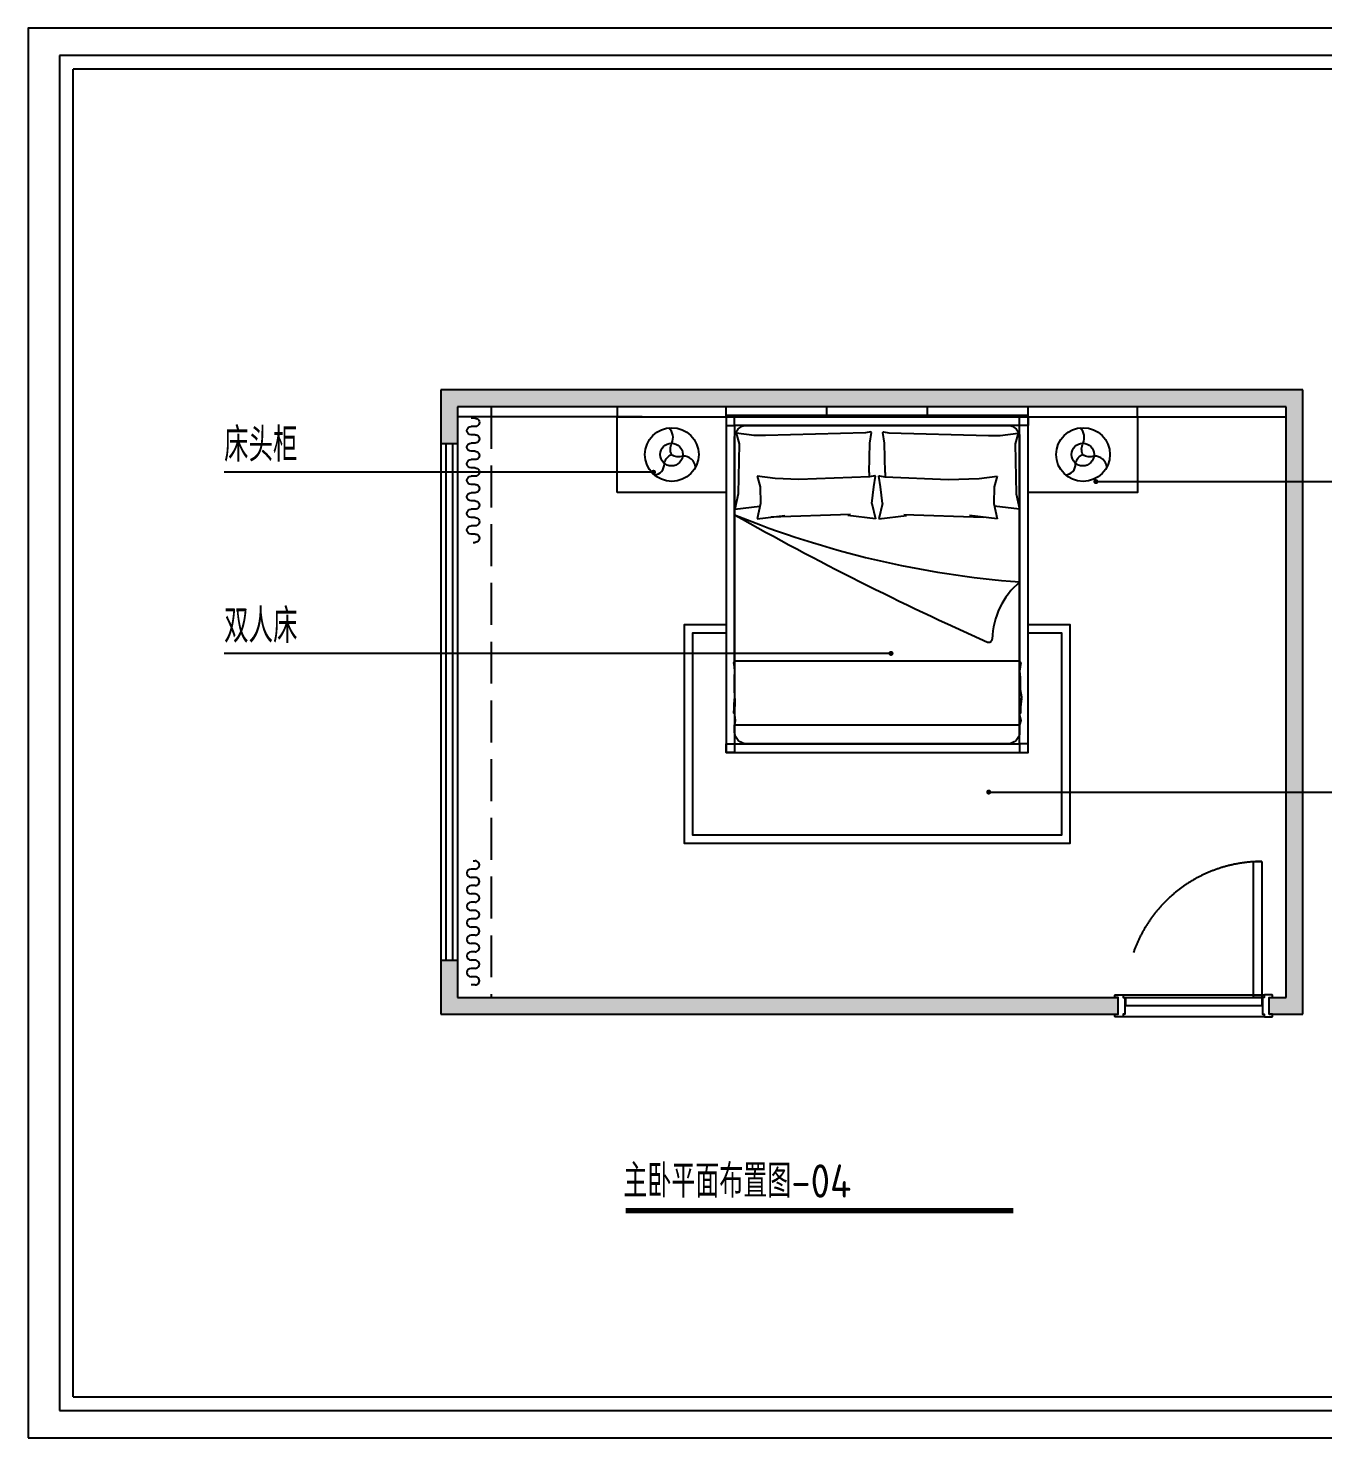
# Model space of a CAD drawing. Extents: x 23971 to 232415, y -48119 to 67869.
# Drawn here: x 220535 to 228247, y 33914 to 42314 of the extents above; entities that cross this region are included whole.
import ezdxf

# ---------------------------------------------------------------- set-up
doc = ezdxf.new("R2010")
doc.units = 0
doc.header["$LTSCALE"] = 1000
doc.header["$MEASUREMENT"] = 0
for name, pattern in [('DASH', [0.35, 0.25, -0.1]), ('DASHED', [0.75, 0.5, -0.25]), ('HIDDEN5', [0.08, 0.04, -0.04])]:
    doc.linetypes.add(name, pattern=pattern)
for name, color, linetype in [('A-rc 混凝土墙', 255, 'Continuous'), ('A-WINDOW-门窗', 153, 'Continuous'), ('D-door门', 42, 'Continuous'), ('D-门套', 42, 'Continuous'), ('DIM_SYMB', 3, 'Continuous'), ('DS-DRAPERY', 32, 'Continuous'), ('PM-家具', 146, 'Continuous'), ('PUB_DIM', 3, 'Continuous'), ('PUB_TEXT', 7, 'Continuous'), ('T-text 文字说明', 42, 'Continuous'), ('WALL', 9, 'Continuous'), ('WINDOW', 4, 'Continuous'), ('活动家具', 7, 'Continuous')]:
    doc.layers.add(name, color=color, linetype=linetype)
doc.styles.add('_TCH_DIM', font='SIMPLEX', dxfattribs={"bigfont": 'GBCBIG'})
doc.styles.get("Standard").update_dxf_attribs({"font": 'gbenor.shx', "bigfont": 'gbcbig.shx'})
doc.dimstyles.new('ISO-25', dxfattribs={"dimtxt": 2.5, "dimasz": 2.5, "dimexe": 1.25, "dimexo": 0.625, "dimtad": 1, "dimtxsty": 'Standard', "dimcen": 2.5, "dimadec": 0, "dimazin": 0, "dimtfac": 1, "dimtmove": 0, "dimatfit": 3, "dimfxl": 1, "dimarcsym": 0})

# ---------------------------------------------------------------- blocks, each defined once
blk = doc.blocks.new('dgdfgf45242')
at = {"layer": 'A-WINDOW-门窗', "color": 250, "linetype": 'DASHED', "ltscale": 2}
for points in [[(19048.8, 7603.3), (19892.8, 7603.3)], [(19892.8, 7473.3), (19048.8, 7473.3)]]:
    blk.add_lwpolyline(points, dxfattribs=at)
at = {"layer": 'A-WINDOW-门窗', "color": 250, "linetype": 'DASHED', "ltscale": 2, "elevation": 0}
blk.add_lwpolyline([(19115.8, 6678.3), (19065.8, 6678.3), (19065.8, 7488.3), (19115.8, 7488.3), (19115.8, 7478.3), (19115.8, 7478.3), (19115.8, 6688.3), (19115.8, 6688.3), (19115.8, 6678.3)], dxfattribs=at)
at = {"layer": 'A-WINDOW-门窗', "color": 250, "linetype": 'DASHED', "ltscale": 2}
blk.add_arc((19065.8, 7488.3, 0), 810, 270, 0, dxfattribs=at)
at = {"layer": 'D-door门', "ltscale": 0.5, "elevation": 0}
blk.add_lwpolyline([(19875.8, 7538.3), (19875.8, 7488.3), (19065.8, 7488.3), (19065.8, 7538.3), (19075.8, 7538.3), (19075.8, 7538.3), (19865.8, 7538.3), (19865.8, 7538.3), (19875.8, 7538.3)], dxfattribs=at)
at = {"layer": 'D-门套', "lineweight": 25}
for points in [[(19000.8, 7488.3), (19000.8, 7475.3), (19002.8, 7473.3), (19048.8, 7473.3), (19050.8, 7475.3), (19050.8, 7488.3), (19060.8, 7488.3), (19060.8, 7588.3), (19050.8, 7588.3), (19050.8, 7601.3), (19048.8, 7603.3), (19002.8, 7603.3), (19000.8, 7601.3), (19000.8, 7588.3), (19020.8, 7588.3), (19020.8, 7488.3), (19000.8, 7488.3)], [(19940.8, 7488.3), (19940.8, 7475.3), (19938.8, 7473.3), (19892.8, 7473.3), (19890.8, 7475.3), (19890.8, 7488.3), (19880.8, 7488.3), (19880.8, 7588.3), (19890.8, 7588.3), (19890.8, 7601.3), (19892.8, 7603.3), (19938.8, 7603.3), (19940.8, 7601.3), (19940.8, 7588.3), (19920.8, 7588.3), (19920.8, 7488.3), (19940.8, 7488.3)]]:
    blk.add_lwpolyline(points, dxfattribs=at)
blk = doc.blocks.new('40kuang')
at = {"color": 251}
for p, q in [((-169558.1, 36672.9), (-181089.5, 36672.9)), ((-181089.5, 36672.9), (-181089.5, 28598.2)), ((-181089.5, 28598.2), (-169558.1, 28598.2))]:
    blk.add_line(p, q, dxfattribs=at)
for p, q in [((-169639.4, 36591.5), (-181008.2, 36591.5)), ((-181008.2, 28679.5), (-181008.2, 36591.5)), ((-181008.2, 28679.5), (-169639.4, 28679.5))]:
    blk.add_line(p, q)
blk.add_lwpolyline([(-181275.4, 28435.5), (-169395.4, 28435.5), (-169395.4, 36835.5), (-181275.4, 36835.5)], close=True)
blk = doc.blocks.new('B14-1')
for p, q in [((-933, 124), (-933, 148)), ((-837, 148), (-837, 100)), ((-741, 148), (-741, 100)), ((-645, 148), (-645, 100)), ((-549, 148), (-549, 100)), ((-453, 148), (-453, 100)), ((-357, 148), (-357, 100)), ((-261, 148), (-261, 100)), ((-165, 148), (-165, 100)), ((-69, 148), (-69, 100)), ((27, 148), (27, 100)), ((123, 148), (123, 100)), ((219, 148), (219, 100)), ((315, 148), (315, 100)), ((411, 148), (411, 100)), ((507, 148), (507, 100))]:
    blk.add_line(p, q)
blk.add_lwpolyline([(-933, 124, 0, 0, 0), (-1137, 124, 90, 0, 0), (-1245, 124, 0, 0, 0)], format="xyseb")
for centre, start, end in [((-885, 148), 360, 180.0002), ((-693, 148), 360, 180.0002), ((-501, 148), 360, 180.0002), ((-309, 148), 360, 180.0002), ((-117, 148), 360, 180.0002), ((75, 148), 0, 180.0002), ((267, 148), 0, 180.0002), ((459, 148), 0, 180.0002), ((-789, 100), 180, 360), ((-597, 100), 180, 360), ((-405, 100), 180, 360), ((-213, 100), 180, 360), ((-21, 100), 180, 0), ((171, 100), 180, 0), ((363, 100), 180, 0)]:
    blk.add_arc(centre, 48, start, end)
blk = doc.blocks.new('次卧1800床')
at = {"color": 251, "linetype": 'HIDDEN5', "lineweight": -2}
for p, q in [((19608.2, -30071.6), (19575.5, -30077.8)), ((19608.2, -30071.6), (19575.5, -30077.8)), ((19610.7, -30072.5), (19608.2, -30071.6)), ((19610.7, -30072.5), (19608.2, -30071.6)), ((19632.8, -30072.5), (19635.4, -30071.6)), ((19632.8, -30072.5), (19635.4, -30071.6)), ((19635.4, -30071.6), (19668, -30077.8)), ((19635.4, -30071.6), (19668, -30077.8)), ((19611.3, -30075), (19610.7, -30072.5)), ((19611.3, -30075), (19610.7, -30072.5)), ((19632.2, -30075), (19632.8, -30072.5)), ((19632.2, -30075), (19632.8, -30072.5))]:
    blk.add_line(p, q, dxfattribs=at)
at = {"color": 251, "linetype": 'Continuous', "lineweight": -2}
for p, q in [((19014.4, -30087.8), (18907.1, -30073.8)), ((18907.1, -30073.8), (18924.4, -30137.9)), ((19014.4, -30087.8), (18907.1, -30073.8)), ((18907.1, -30073.8), (18924.4, -30137.9)), ((18924.4, -30137.9), (18927.3, -30236.4)), ((18924.4, -30137.9), (18927.3, -30236.4)), ((19154.5, -30093.5), (19014.4, -30087.8)), ((19154.5, -30093.5), (19014.4, -30087.8)), ((19575.5, -30077.8), (19154.5, -30093.5)), ((19575.5, -30077.8), (19154.5, -30093.5)), ((19590.8, -30236.4), (19602.1, -30138.4)), ((19590.8, -30236.4), (19602.1, -30138.4)), ((19602.1, -30138.4), (19611.3, -30075)), ((19602.1, -30138.4), (19611.3, -30075)), ((19641.4, -30138.4), (19632.2, -30075)), ((19641.4, -30138.4), (19632.2, -30075)), ((19652.7, -30236.4), (19641.4, -30138.4)), ((19652.7, -30236.4), (19641.4, -30138.4)), ((19668, -30077.8), (20047, -30093.5)), ((19668, -30077.8), (20047, -30093.5)), ((20047, -30093.5), (20229.1, -30087.8)), ((20047, -30093.5), (20229.1, -30087.8)), ((20229.1, -30087.8), (20336.4, -30073.8)), ((20229.1, -30087.8), (20336.4, -30073.8)), ((20319.1, -30137.9), (20316.2, -30236.4)), ((20319.1, -30137.9), (20316.2, -30236.4)), ((20336.4, -30073.8), (20319.1, -30137.9)), ((20336.4, -30073.8), (20319.1, -30137.9)), ((18927.3, -30236.4), (18907.1, -30327.8)), ((18927.3, -30236.4), (18907.1, -30327.8)), ((19590.8, -30236.4), (19611, -30327.8)), ((19590.8, -30236.4), (19611, -30327.8)), ((19652.7, -30236.4), (19632.5, -30327.8)), ((19652.7, -30236.4), (19632.5, -30327.8)), ((20316.2, -30236.4), (20336.4, -30327.8)), ((20316.2, -30236.4), (20336.4, -30327.8)), ((18907.1, -30327.8), (19071.1, -30309)), ((18907.1, -30327.8), (19071.1, -30309)), ((19462.5, -30302.7), (18989.1, -30318.4)), ((19462.5, -30302.7), (18989.1, -30318.4)), ((19611, -30327.8), (19447, -30309)), ((19611, -30327.8), (19447, -30309)), ((19632.5, -30327.8), (19796.5, -30309)), ((19632.5, -30327.8), (19796.5, -30309)), ((19781, -30302.7), (20254.4, -30318.4)), ((19781, -30302.7), (20254.4, -30318.4)), ((20336.4, -30327.8), (20172.4, -30309)), ((20336.4, -30327.8), (20172.4, -30309)), ((18772.8, -31555.7), (20470.7, -31555.8))]:
    blk.add_line(p, q, dxfattribs=at)
at = {"color": 251}
for points in [[(18772.8, -29771.3), (18772.8, -29720.5), (18722, -29720.5), (18722, -29771.3)], [(20470.8, -29771.3), (20470.8, -29720.5), (20521.6, -29720.5), (20521.6, -29771.3)], [(18772.8, -31669.7), (18772.8, -31720.5), (18722, -31720.5), (18722, -31669.7)], [(20470.8, -31669.7), (20470.8, -31720.5), (20521.6, -31720.5), (20521.6, -31669.7)]]:
    blk.add_lwpolyline(points, close=True, dxfattribs=at)
blk.add_lwpolyline([(18722, -29720.5), (18722, -31720.5), (20521.6, -31720.5), (20521.6, -29720.5)], close=True)
for points in [[(20470.8, -31174.7), (20470.8, -29771.3), (18772.8, -29771.3), (18772.8, -31174.5)], [(18772.8, -31174.5), (18772.8, -31669.7), (20470.8, -31669.7), (20470.8, -31174.7)]]:
    blk.add_lwpolyline(points)
at = {"linetype": 'Continuous', "lineweight": -2}
for points in [[(18772.8, -31174.5), (18772.8, -29844.3, -0.414214), (18845.8, -29771.3), (20397.7, -29771.3, -0.414214), (20470.8, -29844.3), (20470.8, -31174.7)], [(20470.7, -31555.8), (20470.8, -31596.7, -0.414214), (20397.7, -31669.7), (18845.8, -31669.7, -0.414214), (18772.8, -31596.7), (18772.8, -31555.7)]]:
    blk.add_lwpolyline(points, format="xyb", dxfattribs=at)
at = {"color": 251, "linetype": 'Continuous', "lineweight": -2}
for points in [[(19574.9, -30052.7), (19578.1, -29877.4), (19587.4, -29814), (19586.7, -29811.5), (19584.2, -29810.6), (19551.6, -29816.7), (18957.5, -29832.4), (18889.8, -29830.9), (18782.5, -29816.9), (18799.9, -29881), (18794.1, -30179), (18773.8, -30270.3), (18923.6, -30253.2)], [(19574.9, -30052.7), (19578.1, -29877.4), (19587.4, -29814), (19586.7, -29811.5), (19584.2, -29810.6), (19551.6, -29816.7), (18957.5, -29832.4), (18889.8, -29830.9), (18782.5, -29816.9), (18799.9, -29881), (18794.1, -30179), (18773.8, -30270.3), (18923.6, -30253.2)], [(19668.6, -30052.7), (19665.4, -29877.4), (19656.1, -29814), (19656.8, -29811.5), (19659.3, -29810.6), (19691.9, -29816.7), (20286, -29832.4), (20353.7, -29830.9), (20461, -29816.9), (20443.6, -29881), (20449.4, -30179), (20469.7, -30270.3), (20319.9, -30253.2)], [(19668.6, -30052.7), (19665.4, -29877.4), (19656.1, -29814), (19656.8, -29811.5), (19659.3, -29810.6), (19691.9, -29816.7), (20286, -29832.4), (20353.7, -29830.9), (20461, -29816.9), (20443.6, -29881), (20449.4, -30179), (20469.7, -30270.3), (20319.9, -30253.2)], [(19574.9, -30052.7), (19574.3, -30077.9)], [(19574.9, -30052.7), (19574.3, -30077.9)], [(19668.6, -30052.7), (19669.2, -30077.9)], [(19668.6, -30052.7), (19669.2, -30077.9)], [(18772.8, -31174.5), (18766.1, -31186.1), (18769.6, -31210.4), (18772.8, -31236.9), (18769.1, -31274.3), (18769.1, -31346.2), (18772.8, -31389.6), (18767.5, -31433.1), (18767.5, -31486), (18773.8, -31399.1), (18772.8, -31497.1), (18776.2, -31531), (18772.8, -31555.7)], [(18772.8, -31174.5), (20470.8, -31174.7), (20477.4, -31186.2), (20474, -31210.5), (20470.8, -31237), (20474.5, -31274.4), (20474.5, -31346.3), (20481.9, -31389.7), (20476, -31433.3), (20476, -31486.1), (20480.9, -31399.2), (20470.7, -31497.2), (20478.4, -31531.1), (20470.7, -31555.8)]]:
    blk.add_lwpolyline(points, dxfattribs=at)
for centre, radius, start, end in [((27437.9, -14952.9), 17628.1, 240.55739, 246.04368), ((20899.4, -25085.3), 5635.7, 247.83041, 265.64572), ((27437.9, -14952.9), 17628.1, 240.55739, 246.04368), ((20899.4, -25085.3), 5635.7, 247.83041, 265.64572), ((20766.8, -31056.7), 459.5, 129.99691, 178.55401), ((20766.8, -31056.7), 459.5, 129.99691, 178.55401), ((20287.5, -31043.9), 20, 248.33224, 356.49135), ((20287.5, -31043.9), 20, 248.33224, 356.49135)]:
    blk.add_arc(centre, radius, start, end, dxfattribs=at)
blk = doc.blocks.new('chuangtougui01')
at = {"layer": 'PM-家具'}
blk.add_lwpolyline([(188909.7, 44354.7), (188909.7, 44804.7), (189559.7, 44804.7), (189559.7, 44354.7)], close=True, dxfattribs=at)
at = {"layer": 'PM-家具', "color": 251}
for points in [[(189234.7, 44579.7, -0.228099), (189236.3, 44647.2, 0.317646), (189218.9, 44738.8)], [(189131.9, 44458.5, 0.398826), (189191.7, 44525, -0.069197), (189192.5, 44531.8, -0.240714), (189234.7, 44579.7, 0.240714)], [(189377.6, 44504.7, 0.414712), (189301.5, 44570, -0.258086), (189234.7, 44579.7)]]:
    blk.add_lwpolyline(points, format="xyb", dxfattribs=at)
at = {"layer": 'PM-家具'}
blk.add_circle((189236.3, 44579.7), 160, dxfattribs=at)
at = {"layer": 'PM-家具', "color": 251}
blk.add_circle((189234.7, 44579.7), 67.5, dxfattribs=at)

msp = doc.modelspace()

# ---------------------------------------------------------------- hatches: boundary and pattern name
at = {"layer": '活动家具'}
h = msp.add_hatch(dxfattribs=at)
h.set_pattern_fill('钢筋混凝土', color=251, scale=10, angle=180)
h.set_pattern_definition([(225, (336821.013, 49020.184), (17.6776695, -17.6776695), []), (230, (336821.013, 49020.184), (-71.726018, 6.275213), [7.5, -82.5]), (175, (336821.01, 49020.184), (13.875133, -75.219213), [6, -66]), (280.4514, (336815.036, 49020.71), (-57.85094, -68.943954), [6.37402, -70.11421]), (226.1842, (336821.01, 49000.18), (-106.724105, 16.5519), [11.25, -123.75]), (276.6356, (336812.12, 49001.56), (-93.46627, -97.41179), [9.56103, -105.1713]), (171.1842, (336821.01, 49000.18), (-93.46619, -97.41186), [9, -99]), (201, (336811.013, 49005.184), (-59.690705, 40.26189), [7.5, -82.5]), (146, (336811.01, 49005.184), (-24.331533, -72.515005), [6, -66]), (251.4514, (336806.04, 49008.54), (-84.022263, -32.25305), [6.37402, -70.11421]), (217.5, (336821.013, 49020.184), (-1.2159855, -33.2893854), [0, -65.2, 0, -67, 0, -66.25]), (187.5, (336821.013, 49020.184), (-26.306954, -39.441171), [0, -38.2, 0, -63.7, 0, -25.25]), (147.5, (336843.313, 49020.184), (-53.3822436, 2.255487), [0, -25, 0, -78, 0, -103.5]), (137.5, (336853.313, 49020.184), (-58.318617, -10.010498), [0, -32.5, 0, -51.8, 0, -73.5])])
h.paths.add_polyline_path([(228128.4, 40158.5), (222992.4, 40158.5), (222992.4, 39838.5), (223092.4, 39838.5), (223092.4, 40058.5), (228028.4, 40058.5), (228028.4, 36538.5), (227928.4, 36538.5), (227928.4, 36438.5), (227948.4, 36438.5), (228128.4, 36438.5)])
h.paths.add_polyline_path([(227028.4, 36538.5), (227008.4, 36538.5), (223092.4, 36538.5), (223092.4, 36758.5), (222992.4, 36758.5), (222992.4, 36438.5), (227028.4, 36438.5)], flags=17)

# ---------------------------------------------------------------- linework, layer by layer
at = {"layer": 'A-rc 混凝土墙'}
for p, q in [((228128.4, 40158.5), (222992.4, 40158.5)), ((222992.4, 40158.5), (222992.4, 39838.5)), ((228128.4, 36438.5), (228128.4, 40158.5)), ((228028.4, 40058.5), (223092.4, 40058.5)), ((223092.4, 40058.5), (223092.4, 39838.5)), ((228028.4, 36538.5), (228028.4, 40058.5)), ((222992.4, 36758.5), (222992.4, 36438.5)), ((223092.4, 36758.5), (223092.4, 36538.5)), ((223092.4, 36538.5), (227028.4, 36538.5)), ((227028.4, 36438.5), (227028.4, 36538.5)), ((227928.4, 36538.5), (228028.4, 36538.5)), ((227928.4, 36438.5), (227928.4, 36538.5)), ((222992.4, 36438.5), (227028.4, 36438.5)), ((227928.4, 36438.5), (228128.4, 36438.5))]:
    msp.add_line(p, q, dxfattribs=at)
at = {"layer": 'DIM_SYMB', "color": 0, "const_width": 30.9}
msp.add_lwpolyline([(224093.8, 35267.7), (226404.4, 35267.7)], dxfattribs=at)
at = {"layer": 'PM-家具'}
for p, q in [((224192.4, 39998.5), (223092.4, 39998.5)), ((224692.4, 39998.5), (224692.4, 40058.5)), ((224692.4, 40008), (226492.4, 40008)), ((225292.4, 40008), (225292.4, 40058)), ((225892.4, 40008), (225892.4, 40058)), ((226492.4, 39998.5), (226492.4, 40058.5)), ((226992.4, 39998.5), (228028.4, 39998.5))]:
    msp.add_line(p, q, dxfattribs=at)
msp.add_lwpolyline([(224042.4, 39998.5), (227142.4, 39998.5), (227142.4, 40058.5), (224042.4, 40058.5)], close=True, dxfattribs=at)
msp.add_lwpolyline([(224692.4, 38758.5), (224442.4, 38758.5), (224442.4, 37458.5), (226742.4, 37458.5), (226742.4, 38758.5), (226492.4, 38758.5)], dxfattribs=at)
at = {"layer": 'PM-家具', "color": 251}
msp.add_lwpolyline([(224692.4, 38708.5), (224492.4, 38708.5), (224492.4, 37508.5), (226692.4, 37508.5), (226692.4, 38708.5), (226492.4, 38708.5)], dxfattribs=at)
at = {"layer": 'WALL', "color": 251, "linetype": 'DASH'}
msp.add_line((223292.4, 40058.5), (223292.4, 36538.5), dxfattribs=at)
at = {"layer": 'WINDOW'}
for p, q in [((223092.4, 39838.5), (222992.4, 39838.5)), ((222992.4, 39838.5), (222992.4, 36758.5)), ((223022.4, 39838.5), (223022.4, 36758.5)), ((223062.4, 39838.5), (223062.4, 36758.5)), ((223092.4, 39838.5), (223092.4, 36758.5)), ((223092.4, 39838.5), (223092.4, 36758.5)), ((223092.4, 36758.5), (222992.4, 36758.5))]:
    msp.add_line(p, q, dxfattribs=at)

# ---------------------------------------------------------------- block references
at = {"color": 146}
msp.add_blockref('40kuang', (401809.9, 5478.9), dxfattribs=at)
for p in [(35132.7, -4806.2), (37582.7, -4806.2)]:
    msp.add_blockref('chuangtougui01', p)
at = {"rotation": 180}
msp.add_blockref('dgdfgf45242', (246949.2, 44026.8), dxfattribs=at)
at = {"layer": 'DS-DRAPERY', "yscale": 0.5138421538021635, "zscale": 0.5138421538021635, "rotation": 270}
for p, xscale in [((223121.8, 39729.8), -0.5138421538021635), ((223121.8, 36873.4), 0.5138421538021635)]:
    msp.add_blockref('B14-1', p, dxfattribs=dict(at, xscale=xscale))
at = {"layer": 'PM-家具'}
msp.add_blockref('次卧1800床', (205970.4, 69719), dxfattribs=at)

# ---------------------------------------------------------------- texts
at = {"layer": 'PUB_TEXT', "style": '_TCH_DIM'}
for s, p in [('床头柜', (221701.6, 39731.1, 0)), ('双人床', (221701.6, 38651.7, 0))]:
    msp.add_text(s, height=202.55, dxfattribs=at).set_placement(p)
at = {"layer": 'T-text 文字说明', "color": 0}
msp.add_text('主卧平面布置图-04', height=198.45, dxfattribs=at).set_placement((224080.4, 35345.5))

# ---------------------------------------------------------------- leaders
at = {"layer": 'PUB_DIM'}
for points in [[(224259.9, 39668.1, 0), (221701.6, 39668.1, 0)], [(226895.2, 39612.4, 0), (229414.3, 39612.4, 0)], [(225674.7, 38588.7, 0), (221701.6, 38588.7, 0)], [(226257, 37762.4, 0), (229414.3, 37762.4, 0)]]:
    msp.add_leader(points, dimstyle='ISO-25', override={"dimscale": 0, "dimasz": 120, "dimtad": 0, "dimldrblk": 'DotSmall', "dimfxl": 100, "dimfxlon": 1, "dimarcsym": 1}, dxfattribs=at)

doc.saveas('drawing.dxf')
